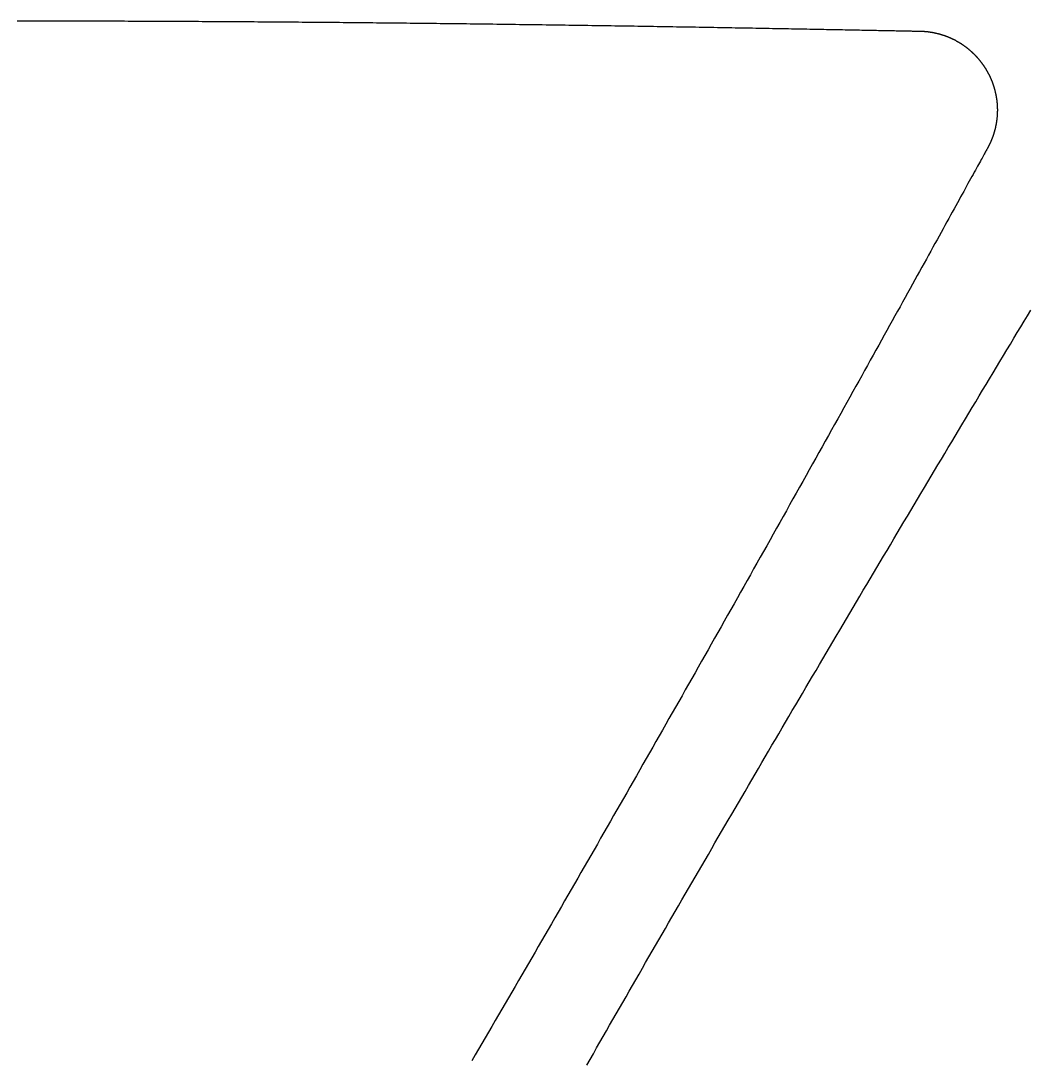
# Model space of a CAD drawing. Extents: x -3 to 136, y 0 to 121.
# Drawn here: x 66.59 to 81.09, y 15.56 to 30.51 of the extents above; entities that cross this region are included whole.
import ezdxf

# ---------------------------------------------------------------- set-up
doc = ezdxf.new("R2010")
doc.units = 0
doc.layers.get('0').update_dxf_attribs({"linetype": 'CONTINUOUS'})

msp = doc.modelspace()

# ---------------------------------------------------------------- linework, layer by layer
for points in [[(66.5443, 30.5149, 0), (66.5976, 30.5149, 0), (66.6509, 30.5148, 0), (66.7042, 30.5148, 0), (66.7575, 30.5147, 0), (66.8108, 30.5147, 0), (66.864, 30.5146, 0), (66.9173, 30.5146, 0), (66.9705, 30.5145, 0), (67.0238, 30.5144, 0), (67.077, 30.5144, 0), (67.1302, 30.5143, 0), (67.1834, 30.5142, 0), (67.2366, 30.5141, 0), (67.2898, 30.514, 0), (67.343, 30.5139, 0), (67.3962, 30.5138, 0), (67.4494, 30.5137, 0), (67.5026, 30.5136, 0), (67.5558, 30.5134, 0), (67.6089, 30.5133, 0), (67.6621, 30.5132, 0), (67.7153, 30.513, 0), (67.7684, 30.5129, 0), (67.8216, 30.5127, 0), (67.8747, 30.5126, 0), (67.9279, 30.5124, 0), (67.981, 30.5122, 0), (68.0342, 30.5121, 0), (68.0873, 30.5119, 0), (68.1404, 30.5117, 0), (68.1936, 30.5115, 0), (68.2467, 30.5113, 0), (68.2998, 30.5111, 0), (68.353, 30.5109, 0), (68.4061, 30.5107, 0), (68.4592, 30.5105, 0), (68.5124, 30.5103, 0), (68.5655, 30.5101, 0), (68.6186, 30.5098, 0), (68.6718, 30.5096, 0), (68.7249, 30.5094, 0), (68.778, 30.5091, 0), (68.8312, 30.5089, 0), (68.8843, 30.5086, 0), (68.9375, 30.5083, 0), (68.9906, 30.5081, 0), (69.0438, 30.5078, 0), (69.0969, 30.5075, 0), (69.1501, 30.5073, 0), (69.2032, 30.507, 0), (69.2564, 30.5067, 0), (69.3096, 30.5064, 0), (69.3627, 30.5061, 0), (69.4159, 30.5058, 0), (69.4691, 30.5055, 0), (69.5223, 30.5051, 0), (69.5755, 30.5048, 0), (69.6287, 30.5045, 0), (69.6819, 30.5042, 0), (69.7351, 30.5038, 0), (69.7883, 30.5035, 0), (69.8415, 30.5031, 0), (69.8947, 30.5028, 0), (69.948, 30.5024, 0), (70.0012, 30.502, 0), (70.0545, 30.5017, 0), (70.1077, 30.5013, 0), (70.161, 30.5009, 0), (70.2143, 30.5005, 0), (70.2676, 30.5001, 0), (70.3209, 30.4998, 0), (70.3742, 30.4994, 0), (70.4275, 30.4989, 0), (70.4808, 30.4985, 0), (70.5342, 30.4981, 0), (70.5875, 30.4977, 0), (70.6409, 30.4973, 0), (70.6942, 30.4968, 0), (70.7476, 30.4964, 0), (70.801, 30.496, 0), (70.8544, 30.4955, 0), (70.9079, 30.4951, 0), (70.9613, 30.4946, 0), (71.0147, 30.4941, 0), (71.0682, 30.4937, 0), (71.1217, 30.4932, 0), (71.1752, 30.4927, 0), (71.2287, 30.4923, 0), (71.2822, 30.4918, 0), (71.3357, 30.4913, 0), (71.3892, 30.4908, 0), (71.4428, 30.4903, 0), (71.4964, 30.4898, 0), (71.55, 30.4893, 0), (71.6036, 30.4887, 0), (71.6572, 30.4882, 0), (71.7109, 30.4877, 0), (71.7645, 30.4872, 0), (71.8182, 30.4866, 0), (71.8719, 30.4861, 0), (71.9256, 30.4855, 0), (71.9793, 30.485, 0), (72.0331, 30.4844, 0), (72.0868, 30.4838, 0), (72.1406, 30.4833, 0), (72.1944, 30.4827, 0), (72.2482, 30.4821, 0), (72.3021, 30.4815, 0), (72.356, 30.481, 0), (72.4098, 30.4804, 0), (72.4637, 30.4798, 0), (72.5177, 30.4792, 0), (72.5716, 30.4786, 0), (72.6256, 30.4779, 0), (72.6796, 30.4773, 0), (72.7336, 30.4767, 0), (72.7876, 30.4761, 0), (72.8417, 30.4754, 0), (72.8957, 30.4748, 0), (72.9498, 30.4742, 0), (73.004, 30.4735, 0), (73.0581, 30.4729, 0), (73.1123, 30.4722, 0), (73.1665, 30.4715, 0), (73.2207, 30.4709, 0), (73.275, 30.4702, 0), (73.3292, 30.4695, 0), (73.3835, 30.4688, 0), (73.4378, 30.4681, 0), (73.4922, 30.4674, 0), (73.5466, 30.4667, 0), (73.601, 30.466, 0), (73.6554, 30.4653, 0), (73.7098, 30.4646, 0), (73.7643, 30.4639, 0), (73.8188, 30.4632, 0), (73.8734, 30.4625, 0), (73.9279, 30.4617, 0), (73.9825, 30.461, 0), (74.0371, 30.4602, 0), (74.0918, 30.4595, 0), (74.1465, 30.4587, 0), (74.2012, 30.458, 0), (74.2559, 30.4572, 0), (74.3107, 30.4564, 0), (74.3655, 30.4557, 0), (74.4203, 30.4549, 0), (74.4752, 30.4541, 0), (74.5301, 30.4533, 0), (74.585, 30.4525, 0), (74.6399, 30.4517, 0), (74.6949, 30.4509, 0), (74.7499, 30.4501, 0), (74.805, 30.4493, 0), (74.8601, 30.4485, 0), (74.9152, 30.4477, 0), (74.9703, 30.4468, 0), (75.0255, 30.446, 0), (75.0807, 30.4452, 0), (75.136, 30.4443, 0), (75.1913, 30.4435, 0), (75.2466, 30.4426, 0), (75.302, 30.4418, 0), (75.3574, 30.4409, 0), (75.4128, 30.4401, 0), (75.4682, 30.4392, 0), (75.5237, 30.4383, 0), (75.5793, 30.4374, 0), (75.6348, 30.4365, 0), (75.6904, 30.4357, 0), (75.7461, 30.4348, 0), (75.8018, 30.4339, 0), (75.8574, 30.433, 0), (75.9128, 30.4321, 0), (75.968, 30.4311, 0), (76.023, 30.4302, 0), (76.0777, 30.4293, 0), (76.1322, 30.4284, 0), (76.1865, 30.4275, 0), (76.2405, 30.4266, 0), (76.2942, 30.4257, 0), (76.3478, 30.4248, 0), (76.401, 30.4239, 0), (76.454, 30.423, 0), (76.5067, 30.4221, 0), (76.5591, 30.4212, 0), (76.6113, 30.4203, 0), (76.6632, 30.4194, 0), (76.7147, 30.4185, 0), (76.766, 30.4176, 0), (76.817, 30.4167, 0), (76.8677, 30.4158, 0), (76.918, 30.415, 0), (76.9681, 30.4141, 0), (77.0178, 30.4132, 0), (77.0672, 30.4123, 0), (77.1163, 30.4114, 0), (77.165, 30.4106, 0), (77.2134, 30.4097, 0), (77.2615, 30.4088, 0), (77.3091, 30.408, 0), (77.3565, 30.4071, 0), (77.4035, 30.4063, 0), (77.4501, 30.4054, 0), (77.4963, 30.4046, 0), (77.5422, 30.4037, 0), (77.5876, 30.4029, 0), (77.6327, 30.4021, 0), (77.6774, 30.4012, 0), (77.7217, 30.4004, 0), (77.7656, 30.3996, 0), (77.8091, 30.3988, 0), (77.8522, 30.398, 0), (77.8948, 30.3972, 0), (77.9371, 30.3964, 0), (77.9789, 30.3956, 0), (78.0203, 30.3948, 0), (78.0612, 30.3941, 0), (78.1017, 30.3933, 0), (78.1417, 30.3926, 0), (78.1813, 30.3918, 0), (78.2205, 30.3911, 0), (78.2591, 30.3903, 0), (78.2973, 30.3896, 0), (78.3351, 30.3889, 0), (78.3723, 30.3882, 0), (78.4091, 30.3874, 0), (78.4454, 30.3868, 0), (78.4812, 30.3861, 0), (78.5165, 30.3854, 0), (78.5512, 30.3847, 0), (78.5855, 30.384, 0), (78.6193, 30.3834, 0), (78.6525, 30.3827, 0), (78.6852, 30.3821, 0), (78.7174, 30.3815, 0), (78.7491, 30.3809, 0), (78.7802, 30.3803, 0), (78.8108, 30.3797, 0), (78.8408, 30.3791, 0), (78.8703, 30.3785, 0), (78.8992, 30.3779, 0), (78.9275, 30.3774, 0), (78.9553, 30.3768, 0), (78.9825, 30.3763, 0), (79.0091, 30.3758, 0), (79.0351, 30.3753, 0), (79.0606, 30.3748, 0), (79.0854, 30.3743, 0), (79.1097, 30.3738, 0), (79.1333, 30.3733, 0), (79.1564, 30.3729, 0), (79.1788, 30.3725, 0), (79.2006, 30.372, 0), (79.2218, 30.3716, 0), (79.2423, 30.3712, 0), (79.2622, 30.3708, 0), (79.2815, 30.3704, 0), (79.3001, 30.3701, 0), (79.3181, 30.3697, 0), (79.3354, 30.3694, 0), (79.3521, 30.3691, 0), (79.3681, 30.3688, 0), (79.3834, 30.3685, 0), (79.398, 30.3682, 0), (79.412, 30.3679, 0), (79.4253, 30.3677, 0), (79.4378, 30.3675, 0), (79.4497, 30.3672, 0), (79.4609, 30.367, 0), (79.4714, 30.3668, 0), (79.4812, 30.3667, 0), (79.4902, 30.3665, 0), (79.4985, 30.3664, 0), (79.5061, 30.3662, 0), (79.513, 30.3661, 0), (79.5192, 30.366, 0)], [(79.5192, 30.366, 0), (79.5244, 30.3659, 0), (79.5296, 30.3658, 0), (79.5349, 30.3657, 0), (79.5401, 30.3655, 0), (79.5454, 30.3653, 0), (79.5506, 30.3651, 0), (79.5558, 30.3649, 0), (79.5611, 30.3646, 0), (79.5663, 30.3643, 0), (79.5716, 30.364, 0), (79.5768, 30.3637, 0), (79.582, 30.3633, 0), (79.5872, 30.3629, 0), (79.5925, 30.3625, 0), (79.5977, 30.3621, 0), (79.6029, 30.3616, 0), (79.6081, 30.3612, 0), (79.6133, 30.3606, 0), (79.6185, 30.3601, 0), (79.6237, 30.3596, 0), (79.629, 30.359, 0), (79.6342, 30.3584, 0), (79.6394, 30.3578, 0), (79.6446, 30.3571, 0), (79.6497, 30.3564, 0), (79.6549, 30.3557, 0), (79.6601, 30.355, 0), (79.6653, 30.3543, 0), (79.6705, 30.3535, 0), (79.6757, 30.3527, 0), (79.6808, 30.3519, 0), (79.686, 30.351, 0), (79.6912, 30.3502, 0), (79.6963, 30.3493, 0), (79.7015, 30.3483, 0), (79.7066, 30.3474, 0), (79.7118, 30.3464, 0), (79.7169, 30.3455, 0), (79.7221, 30.3444, 0), (79.7272, 30.3434, 0), (79.7323, 30.3423, 0), (79.7375, 30.3413, 0), (79.7426, 30.3402, 0), (79.7477, 30.339, 0), (79.7528, 30.3379, 0), (79.7579, 30.3367, 0), (79.763, 30.3355, 0), (79.7681, 30.3343, 0), (79.7732, 30.333, 0), (79.7783, 30.3317, 0), (79.7834, 30.3304, 0), (79.7885, 30.3291, 0), (79.7935, 30.3278, 0), (79.7986, 30.3264, 0), (79.8037, 30.325, 0), (79.8087, 30.3236, 0), (79.8138, 30.3221, 0), (79.8188, 30.3207, 0), (79.8238, 30.3192, 0), (79.8288, 30.3177, 0), (79.8339, 30.3162, 0), (79.8389, 30.3146, 0), (79.8439, 30.313, 0), (79.8489, 30.3114, 0), (79.8538, 30.3098, 0), (79.8588, 30.3081, 0), (79.8638, 30.3065, 0), (79.8687, 30.3048, 0), (79.8737, 30.3031, 0), (79.8786, 30.3013, 0), (79.8836, 30.2996, 0), (79.8885, 30.2978, 0), (79.8934, 30.296, 0), (79.8983, 30.2941, 0), (79.9032, 30.2923, 0), (79.9081, 30.2904, 0), (79.913, 30.2885, 0), (79.9179, 30.2866, 0), (79.9227, 30.2847, 0), (79.9276, 30.2827, 0), (79.9324, 30.2807, 0), (79.9373, 30.2787, 0), (79.9421, 30.2767, 0), (79.9469, 30.2746, 0), (79.9517, 30.2725, 0), (79.9565, 30.2704, 0), (79.9613, 30.2683, 0), (79.9661, 30.2662, 0), (79.9708, 30.264, 0), (79.9756, 30.2618, 0), (79.9804, 30.2596, 0), (79.9851, 30.2574, 0), (79.9898, 30.2551, 0), (79.9945, 30.2528, 0), (79.9993, 30.2505, 0), (80.0039, 30.2482, 0), (80.0086, 30.2459, 0), (80.0133, 30.2435, 0), (80.018, 30.2411, 0), (80.0226, 30.2387, 0), (80.0273, 30.2363, 0), (80.0319, 30.2338, 0), (80.0365, 30.2314, 0), (80.0412, 30.2289, 0), (80.0458, 30.2264, 0), (80.0503, 30.2238, 0), (80.0549, 30.2213, 0), (80.0595, 30.2187, 0), (80.0641, 30.2161, 0), (80.0686, 30.2135, 0), (80.0731, 30.2108, 0), (80.0776, 30.2081, 0), (80.0822, 30.2055, 0), (80.0866, 30.2028, 0), (80.0911, 30.2, 0), (80.0956, 30.1973, 0), (80.1, 30.1945, 0), (80.1045, 30.1917, 0), (80.1089, 30.1889, 0), (80.1133, 30.1861, 0), (80.1177, 30.1833, 0), (80.1221, 30.1804, 0), (80.1265, 30.1775, 0), (80.1308, 30.1746, 0), (80.1352, 30.1717, 0), (80.1395, 30.1687, 0), (80.1438, 30.1658, 0), (80.1481, 30.1628, 0), (80.1524, 30.1598, 0), (80.1566, 30.1568, 0), (80.1609, 30.1537, 0), (80.1651, 30.1507, 0), (80.1694, 30.1476, 0), (80.1736, 30.1445, 0), (80.1778, 30.1414, 0), (80.182, 30.1383, 0), (80.1861, 30.1351, 0), (80.1903, 30.1319, 0), (80.1944, 30.1287, 0), (80.1985, 30.1255, 0), (80.2027, 30.1223, 0), (80.2067, 30.119, 0), (80.2108, 30.1158, 0), (80.2149, 30.1125, 0), (80.2189, 30.1092, 0), (80.223, 30.1059, 0), (80.227, 30.1025, 0), (80.231, 30.0992, 0), (80.235, 30.0958, 0), (80.2389, 30.0924, 0), (80.2429, 30.089, 0), (80.2468, 30.0855, 0), (80.2508, 30.0821, 0), (80.2547, 30.0786, 0), (80.2586, 30.0751, 0), (80.2624, 30.0716, 0), (80.2663, 30.0681, 0), (80.2701, 30.0646, 0), (80.274, 30.061, 0), (80.2778, 30.0574, 0), (80.2816, 30.0539, 0), (80.2853, 30.0502, 0), (80.2891, 30.0466, 0), (80.2928, 30.043, 0), (80.2966, 30.0393, 0), (80.3003, 30.0356, 0), (80.304, 30.0319, 0), (80.3077, 30.0282, 0), (80.3113, 30.0245, 0), (80.315, 30.0207, 0), (80.3186, 30.017, 0), (80.3222, 30.0132, 0), (80.3258, 30.0094, 0), (80.3294, 30.0056, 0), (80.3329, 30.0017, 0), (80.3365, 29.9979, 0), (80.34, 29.994, 0), (80.3435, 29.9901, 0), (80.347, 29.9862, 0), (80.3505, 29.9823, 0), (80.3539, 29.9784, 0), (80.3574, 29.9744, 0), (80.3608, 29.9705, 0), (80.3642, 29.9665, 0), (80.3676, 29.9625, 0), (80.3709, 29.9585, 0), (80.3743, 29.9544, 0), (80.3776, 29.9504, 0), (80.3809, 29.9463, 0), (80.3842, 29.9423, 0), (80.3875, 29.9382, 0), (80.3907, 29.9341, 0), (80.394, 29.9299, 0), (80.3972, 29.9258, 0), (80.4004, 29.9216, 0), (80.4036, 29.9175, 0), (80.4068, 29.9133, 0), (80.4099, 29.9091, 0), (80.413, 29.9049, 0), (80.4161, 29.9006, 0), (80.4192, 29.8964, 0), (80.4223, 29.8921, 0), (80.4253, 29.8879, 0), (80.4283, 29.8836, 0), (80.4313, 29.8793, 0), (80.4343, 29.875, 0), (80.4373, 29.8707, 0), (80.4402, 29.8663, 0), (80.4431, 29.862, 0), (80.446, 29.8576, 0), (80.4489, 29.8533, 0), (80.4518, 29.8489, 0), (80.4546, 29.8445, 0), (80.4574, 29.8401, 0), (80.4602, 29.8357, 0), (80.463, 29.8312, 0), (80.4658, 29.8268, 0), (80.4685, 29.8223, 0), (80.4712, 29.8179, 0), (80.4739, 29.8134, 0), (80.4766, 29.8089, 0), (80.4792, 29.8044, 0), (80.4819, 29.7999, 0), (80.4845, 29.7954, 0), (80.4871, 29.7908, 0), (80.4896, 29.7863, 0), (80.4922, 29.7817, 0), (80.4947, 29.7771, 0), (80.4972, 29.7725, 0), (80.4997, 29.7679, 0), (80.5022, 29.7633, 0), (80.5046, 29.7587, 0), (80.507, 29.7541, 0), (80.5094, 29.7494, 0), (80.5118, 29.7448, 0), (80.5142, 29.7401, 0), (80.5165, 29.7355, 0), (80.5188, 29.7308, 0), (80.5211, 29.7261, 0), (80.5234, 29.7214, 0), (80.5256, 29.7167, 0), (80.5279, 29.7119, 0), (80.5301, 29.7072, 0), (80.5322, 29.7025, 0), (80.5344, 29.6977, 0), (80.5365, 29.6929, 0), (80.5387, 29.6882, 0), (80.5408, 29.6834, 0), (80.5428, 29.6786, 0), (80.5449, 29.6738, 0), (80.5469, 29.669, 0), (80.5489, 29.6641, 0), (80.5509, 29.6593, 0), (80.5529, 29.6544, 0), (80.5548, 29.6496, 0), (80.5568, 29.6447, 0), (80.5587, 29.6399, 0), (80.5605, 29.635, 0), (80.5624, 29.6301, 0), (80.5642, 29.6252, 0), (80.566, 29.6203, 0), (80.5678, 29.6154, 0), (80.5696, 29.6104, 0), (80.5713, 29.6055, 0), (80.573, 29.6006, 0), (80.5747, 29.5956, 0), (80.5764, 29.5906, 0), (80.5781, 29.5857, 0), (80.5797, 29.5807, 0), (80.5813, 29.5757, 0), (80.5829, 29.5707, 0), (80.5845, 29.5657, 0), (80.586, 29.5607, 0), (80.5875, 29.5557, 0), (80.589, 29.5507, 0), (80.5905, 29.5456, 0), (80.5919, 29.5406, 0), (80.5934, 29.5355, 0), (80.5948, 29.5305, 0), (80.5961, 29.5254, 0), (80.5975, 29.5203, 0), (80.5988, 29.5153, 0), (80.6001, 29.5102, 0), (80.6014, 29.5051, 0), (80.6027, 29.5, 0), (80.6039, 29.4949, 0), (80.6051, 29.4898, 0), (80.6063, 29.4847, 0), (80.6075, 29.4796, 0), (80.6086, 29.4745, 0), (80.6097, 29.4694, 0), (80.6108, 29.4643, 0), (80.6119, 29.4591, 0), (80.6129, 29.454, 0), (80.614, 29.4489, 0), (80.615, 29.4438, 0), (80.6159, 29.4386, 0), (80.6169, 29.4335, 0), (80.6178, 29.4283, 0), (80.6187, 29.4232, 0), (80.6196, 29.418, 0), (80.6205, 29.4129, 0), (80.6213, 29.4077, 0), (80.6221, 29.4025, 0), (80.6229, 29.3974, 0), (80.6237, 29.3922, 0), (80.6244, 29.387, 0), (80.6251, 29.3818, 0), (80.6258, 29.3767, 0), (80.6265, 29.3715, 0), (80.6271, 29.3663, 0), (80.6277, 29.3611, 0), (80.6283, 29.3559, 0), (80.6289, 29.3507, 0), (80.6294, 29.3455, 0), (80.63, 29.3403, 0), (80.6305, 29.3351, 0), (80.6309, 29.3299, 0), (80.6314, 29.3247, 0), (80.6318, 29.3195, 0), (80.6322, 29.3143, 0), (80.6326, 29.3091, 0), (80.6329, 29.3039, 0), (80.6333, 29.2987, 0), (80.6336, 29.2934, 0), (80.6339, 29.2882, 0), (80.6341, 29.283, 0), (80.6344, 29.2778, 0), (80.6346, 29.2726, 0), (80.6348, 29.2674, 0), (80.6349, 29.2621, 0), (80.6351, 29.2569, 0), (80.6352, 29.2517, 0), (80.6353, 29.2465, 0), (80.6353, 29.2412, 0), (80.6354, 29.236, 0), (80.6354, 29.2308, 0), (80.6354, 29.2256, 0), (80.6354, 29.2203, 0), (80.6353, 29.2151, 0), (80.6352, 29.2099, 0), (80.6351, 29.2046, 0), (80.635, 29.1994, 0), (80.6349, 29.1942, 0), (80.6347, 29.189, 0), (80.6345, 29.1837, 0), (80.6343, 29.1785, 0), (80.634, 29.1733, 0), (80.6337, 29.168, 0), (80.6334, 29.1628, 0), (80.6331, 29.1576, 0), (80.6328, 29.1524, 0), (80.6324, 29.1471, 0), (80.632, 29.1419, 0), (80.6316, 29.1367, 0), (80.6312, 29.1315, 0), (80.6307, 29.1263, 0), (80.6302, 29.121, 0), (80.6297, 29.1158, 0), (80.6292, 29.1106, 0), (80.6286, 29.1054, 0), (80.628, 29.1002, 0), (80.6274, 29.095, 0), (80.6268, 29.0898, 0), (80.6261, 29.0846, 0), (80.6254, 29.0794, 0), (80.6247, 29.0742, 0), (80.624, 29.069, 0), (80.6232, 29.0638, 0), (80.6225, 29.0586, 0), (80.6217, 29.0534, 0), (80.6208, 29.0482, 0), (80.62, 29.0431, 0), (80.6191, 29.0379, 0), (80.6182, 29.0328, 0), (80.6173, 29.0276, 0), (80.6164, 29.0225, 0), (80.6154, 29.0173, 0), (80.6144, 29.0122, 0), (80.6134, 29.007, 0), (80.6123, 29.0019, 0), (80.6113, 28.9968, 0), (80.6102, 28.9917, 0), (80.6091, 28.9866, 0), (80.608, 28.9815, 0), (80.6068, 28.9764, 0), (80.6056, 28.9713, 0), (80.6044, 28.9662, 0), (80.6032, 28.9611, 0), (80.6019, 28.956, 0), (80.6007, 28.951, 0), (80.5994, 28.9459, 0), (80.598, 28.9408, 0), (80.5967, 28.9358, 0), (80.5953, 28.9307, 0), (80.594, 28.9257, 0), (80.5925, 28.9207, 0), (80.5911, 28.9157, 0), (80.5896, 28.9106, 0), (80.5882, 28.9056, 0), (80.5867, 28.9006, 0), (80.5851, 28.8956, 0), (80.5836, 28.8906, 0), (80.582, 28.8857, 0), (80.5804, 28.8807, 0), (80.5788, 28.8757, 0), (80.5771, 28.8708, 0), (80.5755, 28.8658, 0), (80.5738, 28.8609, 0), (80.5721, 28.8559, 0), (80.5703, 28.851, 0), (80.5686, 28.8461, 0), (80.5668, 28.8412, 0), (80.565, 28.8363, 0), (80.5632, 28.8314, 0), (80.5613, 28.8265, 0), (80.5594, 28.8216, 0), (80.5575, 28.8168, 0), (80.5556, 28.8119, 0), (80.5537, 28.8071, 0), (80.5517, 28.8022, 0), (80.5497, 28.7974, 0), (80.5477, 28.7926, 0), (80.5457, 28.7877, 0), (80.5436, 28.7829, 0), (80.5416, 28.7781, 0), (80.5395, 28.7733, 0), (80.5373, 28.7686, 0), (80.5352, 28.7638, 0), (80.533, 28.759, 0), (80.5308, 28.7543, 0), (80.5286, 28.7495, 0), (80.5264, 28.7448, 0), (80.5241, 28.7401, 0), (80.5219, 28.7354, 0), (80.5196, 28.7307, 0), (80.5172, 28.726, 0), (80.5149, 28.7213, 0), (80.5125, 28.7166, 0), (80.5101, 28.712, 0), (80.5077, 28.7073, 0), (80.5053, 28.7027, 0), (80.5028, 28.698, 0), (80.5004, 28.6934, 0), (80.4979, 28.6888, 0), (80.4954, 28.6842, 0), (80.4928, 28.6796, 0)], [(80.4928, 28.6796, 0), (80.4882, 28.6714, 0), (80.483, 28.6619, 0), (80.4769, 28.651, 0), (80.4702, 28.6389, 0), (80.4627, 28.6254, 0), (80.4546, 28.6106, 0), (80.4457, 28.5945, 0), (80.4362, 28.5772, 0), (80.4259, 28.5586, 0), (80.415, 28.5388, 0), (80.4034, 28.5177, 0), (80.3911, 28.4954, 0), (80.3781, 28.4719, 0), (80.3645, 28.4472, 0), (80.3503, 28.4212, 0), (80.3353, 28.3941, 0), (80.3198, 28.3659, 0), (80.3036, 28.3364, 0), (80.2867, 28.3059, 0), (80.2693, 28.2741, 0), (80.2512, 28.2413, 0), (80.2325, 28.2073, 0), (80.2132, 28.1723, 0), (80.1933, 28.1361, 0), (80.1728, 28.0989, 0), (80.1517, 28.0605, 0), (80.13, 28.0212, 0), (80.1077, 27.9807, 0), (80.0849, 27.9393, 0), (80.0615, 27.8968, 0), (80.0375, 27.8533, 0), (80.013, 27.8088, 0), (79.9879, 27.7633, 0), (79.9623, 27.7168, 0), (79.9362, 27.6693, 0), (79.9095, 27.6209, 0), (79.8823, 27.5715, 0), (79.8545, 27.5212, 0), (79.8263, 27.47, 0), (79.7975, 27.4179, 0), (79.7682, 27.3648, 0), (79.7385, 27.3109, 0), (79.7082, 27.256, 0), (79.6775, 27.2003, 0), (79.6462, 27.1438, 0), (79.6145, 27.0864, 0), (79.5824, 27.0281, 0), (79.5497, 26.9691, 0), (79.5166, 26.9092, 0), (79.4831, 26.8485, 0), (79.4491, 26.787, 0), (79.4147, 26.7247, 0), (79.3798, 26.6617, 0), (79.3445, 26.5979, 0), (79.3088, 26.5333, 0), (79.2727, 26.468, 0), (79.2361, 26.402, 0), (79.1992, 26.3353, 0), (79.1619, 26.2679, 0), (79.1241, 26.1997, 0), (79.086, 26.1309, 0), (79.0475, 26.0614, 0), (79.0086, 25.9913, 0), (78.9694, 25.9205, 0), (78.9297, 25.8491, 0), (78.8898, 25.777, 0), (78.8494, 25.7044, 0), (78.8088, 25.6311, 0), (78.7678, 25.5572, 0), (78.7264, 25.4828, 0), (78.6847, 25.4077, 0), (78.6427, 25.3322, 0), (78.6004, 25.256, 0), (78.5578, 25.1794, 0), (78.5149, 25.1022, 0), (78.4716, 25.0245, 0), (78.4281, 24.9462, 0), (78.3843, 24.8675, 0), (78.3402, 24.7884, 0), (78.2958, 24.7087, 0), (78.2511, 24.6286, 0), (78.2062, 24.548, 0), (78.1611, 24.467, 0), (78.1156, 24.3856, 0), (78.07, 24.3037, 0), (78.0241, 24.2215, 0), (77.9779, 24.1388, 0), (77.9315, 24.0558, 0), (77.8849, 23.9724, 0), (77.8381, 23.8886, 0), (77.7911, 23.8045, 0), (77.7438, 23.7201, 0), (77.6966, 23.6357, 0), (77.6494, 23.5514, 0), (77.6022, 23.4671, 0), (77.5551, 23.383, 0), (77.508, 23.2989, 0), (77.4608, 23.2149, 0), (77.4138, 23.1309, 0), (77.3667, 23.0471, 0), (77.3197, 22.9633, 0), (77.2726, 22.8795, 0), (77.2256, 22.7959, 0), (77.1786, 22.7123, 0), (77.1317, 22.6287, 0), (77.0847, 22.5453, 0), (77.0378, 22.4619, 0), (76.9909, 22.3785, 0), (76.944, 22.2952, 0), (76.8971, 22.212, 0), (76.8502, 22.1288, 0), (76.8033, 22.0457, 0), (76.7565, 21.9626, 0), (76.7097, 21.8796, 0), (76.6628, 21.7967, 0), (76.616, 21.7138, 0), (76.5692, 21.6309, 0), (76.5224, 21.5481, 0), (76.4756, 21.4654, 0), (76.4288, 21.3827, 0), (76.3821, 21.3, 0), (76.3353, 21.2174, 0), (76.2885, 21.1348, 0), (76.2418, 21.0523, 0), (76.195, 20.9698, 0), (76.1482, 20.8873, 0), (76.1015, 20.8049, 0), (76.0547, 20.7225, 0), (76.008, 20.6402, 0), (75.9612, 20.5579, 0), (75.9145, 20.4756, 0), (75.8677, 20.3934, 0), (75.821, 20.3111, 0), (75.7742, 20.229, 0), (75.7274, 20.1468, 0), (75.6807, 20.0647, 0), (75.6339, 19.9826, 0), (75.5871, 19.9005, 0), (75.5403, 19.8184, 0), (75.4935, 19.7364, 0), (75.4467, 19.6544, 0), (75.3999, 19.5724, 0), (75.3531, 19.4904, 0), (75.3063, 19.4085, 0), (75.2594, 19.3265, 0), (75.2126, 19.2446, 0), (75.1657, 19.1627, 0), (75.1189, 19.0808, 0), (75.072, 18.9989, 0), (75.0251, 18.917, 0), (74.9781, 18.8352, 0), (74.9312, 18.7533, 0), (74.8843, 18.6715, 0), (74.8373, 18.5896, 0), (74.7903, 18.5078, 0), (74.7433, 18.4259, 0), (74.6963, 18.3441, 0), (74.6492, 18.2622, 0), (74.6022, 18.1804, 0), (74.5551, 18.0986, 0), (74.508, 18.0167, 0), (74.4608, 17.9349, 0), (74.4137, 17.853, 0), (74.3665, 17.7712, 0), (74.3193, 17.6893, 0), (74.2721, 17.6074, 0), (74.2248, 17.5255, 0), (74.1775, 17.4436, 0), (74.1302, 17.3617, 0), (74.0829, 17.2798, 0), (74.0355, 17.1978, 0), (73.9881, 17.1159, 0), (73.9407, 17.0339, 0), (73.8932, 16.9519, 0), (73.8457, 16.8699, 0), (73.7982, 16.7878, 0), (73.7506, 16.7057, 0), (73.703, 16.6237, 0), (73.6554, 16.5415, 0), (73.6077, 16.4594, 0), (73.56, 16.3772, 0), (73.5123, 16.295, 0), (73.4645, 16.2128, 0), (73.4167, 16.1306, 0), (73.3688, 16.0483, 0), (73.3209, 15.9659, 0), (73.273, 15.8836, 0), (73.225, 15.8012, 0), (73.177, 15.7188, 0), (73.1289, 15.6363, 0), (73.0808, 15.5538, 0)], [(74.7332, 15.4915, 0), (74.78, 15.5734, 0), (74.8269, 15.6553, 0), (74.8737, 15.7372, 0), (74.9206, 15.8191, 0), (74.9675, 15.901, 0), (75.0145, 15.9828, 0), (75.0614, 16.0647, 0), (75.1083, 16.1466, 0), (75.1553, 16.2284, 0), (75.2023, 16.3102, 0), (75.2493, 16.3921, 0), (75.2963, 16.4739, 0), (75.3434, 16.5558, 0), (75.3904, 16.6376, 0), (75.4375, 16.7194, 0), (75.4846, 16.8013, 0), (75.5318, 16.8831, 0), (75.5789, 16.965, 0), (75.6261, 17.0469, 0), (75.6733, 17.1287, 0), (75.7205, 17.2106, 0), (75.7678, 17.2925, 0), (75.8151, 17.3744, 0), (75.8624, 17.4563, 0), (75.9097, 17.5383, 0), (75.9571, 17.6202, 0), (76.0045, 17.7022, 0), (76.0519, 17.7841, 0), (76.0994, 17.8661, 0), (76.1469, 17.9482, 0), (76.1944, 18.0302, 0), (76.242, 18.1123, 0), (76.2896, 18.1944, 0), (76.3372, 18.2765, 0), (76.3849, 18.3586, 0), (76.4326, 18.4408, 0), (76.4803, 18.523, 0), (76.5281, 18.6052, 0), (76.5759, 18.6875, 0), (76.6238, 18.7697, 0), (76.6717, 18.8521, 0), (76.7196, 18.9344, 0), (76.7676, 19.0168, 0), (76.8156, 19.0993, 0), (76.8637, 19.1817, 0), (76.9118, 19.2642, 0), (76.9599, 19.3468, 0), (77.0081, 19.4294, 0), (77.0564, 19.512, 0), (77.1047, 19.5947, 0), (77.153, 19.6774, 0), (77.2014, 19.7602, 0), (77.2498, 19.843, 0), (77.2983, 19.9259, 0), (77.3468, 20.0088, 0), (77.3954, 20.0918, 0), (77.4441, 20.1748, 0), (77.4928, 20.2579, 0), (77.5415, 20.3411, 0), (77.5903, 20.4242, 0), (77.639, 20.5073, 0), (77.6877, 20.5903, 0), (77.7364, 20.6732, 0), (77.7851, 20.7561, 0), (77.8338, 20.8389, 0), (77.8824, 20.9216, 0), (77.9311, 21.0043, 0), (77.9797, 21.087, 0), (78.0283, 21.1695, 0), (78.0769, 21.2521, 0), (78.1255, 21.3346, 0), (78.1741, 21.417, 0), (78.2227, 21.4994, 0), (78.2713, 21.5818, 0), (78.3199, 21.6641, 0), (78.3684, 21.7464, 0), (78.417, 21.8286, 0), (78.4656, 21.9108, 0), (78.5142, 21.993, 0), (78.5628, 22.0752, 0), (78.6114, 22.1573, 0), (78.6599, 22.2394, 0), (78.7085, 22.3215, 0), (78.7572, 22.4036, 0), (78.8058, 22.4857, 0), (78.8544, 22.5677, 0), (78.903, 22.6497, 0), (78.9517, 22.7318, 0), (79.0004, 22.8138, 0), (79.049, 22.8958, 0), (79.0978, 22.9778, 0), (79.1465, 23.0598, 0), (79.1952, 23.1419, 0), (79.244, 23.2239, 0), (79.2928, 23.3059, 0), (79.3416, 23.3879, 0), (79.3904, 23.47, 0), (79.4393, 23.5521, 0), (79.4881, 23.6341, 0), (79.5371, 23.7162, 0), (79.586, 23.7984, 0), (79.635, 23.8805, 0), (79.684, 23.9627, 0), (79.733, 24.0449, 0), (79.7821, 24.1271, 0), (79.8312, 24.2093, 0), (79.8804, 24.2916, 0), (79.9296, 24.374, 0), (79.9788, 24.4563, 0), (80.0281, 24.5388, 0), (80.0774, 24.6212, 0), (80.1268, 24.7037, 0), (80.1762, 24.7863, 0), (80.2256, 24.8689, 0), (80.2751, 24.9515, 0), (80.3247, 25.0342, 0), (80.3743, 25.117, 0), (80.4239, 25.1998, 0), (80.4736, 25.2827, 0), (80.5234, 25.3656, 0), (80.5732, 25.4487, 0), (80.6231, 25.5317, 0), (80.673, 25.6149, 0), (80.723, 25.6981, 0), (80.7731, 25.7814, 0), (80.8232, 25.8648, 0), (80.8731, 25.9479, 0), (80.9226, 26.0302, 0), (80.9717, 26.1117, 0), (81.0202, 26.1924, 0), (81.0682, 26.2722, 0), (81.1157, 26.3511, 0)]]:
    msp.add_polyline3d(points)

doc.saveas('drawing.dxf')
